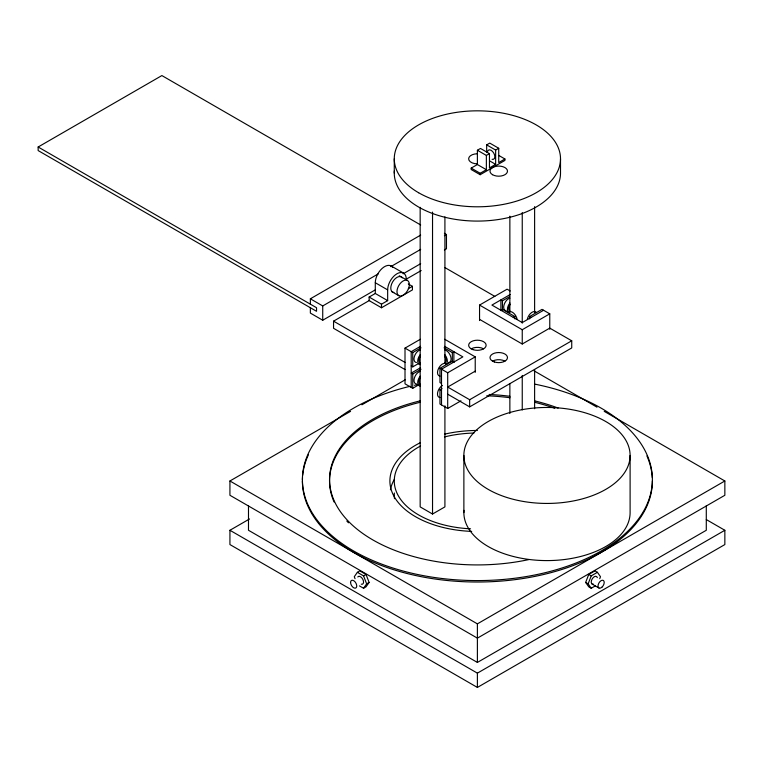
<?xml version="1.0" encoding="UTF-8"?>
<svg xmlns="http://www.w3.org/2000/svg" width="763" height="763" viewBox="0 0 763 763"><rect width="100%" height="100%" fill="white"/><g stroke="black" fill="none" stroke-linecap="round" stroke-linejoin="round"><path stroke-width="1.14" d="M595.35 585.879L591.22 588.254L588.75 586.823L585.65 582.427L588.75 574.453L594.93 570.886L597.41 572.307L600.5 576.714L599.728 578.707M591.22 588.254L588.13 583.857L591.22 575.884L597.41 572.307M359.43 585.879L363.56 588.254L366.03 586.823L369.13 582.427L366.03 574.453L359.85 570.886L357.37 572.307L354.28 576.714L355.053 578.707M363.56 588.254L366.65 583.857L369.13 582.427M38.15 147.001L316.54 307.727L316.54 311.294L38.15 150.569L38.15 147.001L161.88 75.566L420.68 224.98M477.39 150.244L486.365 155.423L486.365 169.71L477.39 164.531L477.39 150.244L480.48 148.451L489.455 153.63L489.455 167.917L495.645 164.35L495.645 150.063L486.67 144.884L486.67 152.028M486.67 144.884L489.76 143.101L498.735 148.28L498.735 162.567L504.925 158.99L504.925 160.421L480.175 174.708L471.2 169.529L471.2 168.098L477.39 164.531M486.365 155.423L489.455 153.63M495.645 150.063L498.735 148.28M471.2 168.098L480.175 173.277L486.365 169.71M310.36 304.151L310.36 298.8L420.68 235.099M310.36 298.8L322.73 305.944L378.41 273.793M390.78 266.649L420.68 249.387M444.4 235.7L446.46 234.508L446.46 248.795L444.4 249.987M310.36 307.727L310.36 313.088L322.73 320.231L375.31 289.864M403.15 273.793L420.68 263.674M408.31 283.95L412.43 286.325L412.43 289.902L381.5 307.756L369.13 300.612L369.13 297.045L375.291 293.488L387.661 300.632L387.661 289.883A13.162 7.601 -60 0 1 396.97 273.764A13.162 7.601 -60 0 1 406.269 279.134M405.01 369.55L333.555 328.3L333.555 321.156L369.645 300.317M405.735 279.477L421.195 270.55M369.13 297.045L381.5 304.189L387.661 300.632M408.329 288.7L412.43 286.325M418.925 384.733L412.745 388.3L405.01 383.837L405.01 348.119L420.299 339.287M479.555 320.555L479.555 305.076L507.09 289.187L510.18 290.97M420.47 346.335L411.2 351.686L411.2 387.404M510.228 294.518L491.925 305.076L522.245 322.577L543.59 310.255M405.01 348.119L412.745 352.582L420.995 347.823M500.9 310.617L500.9 299.897L502.445 300.794L509.665 296.626M500.9 310.255L502.445 309.368L514.815 316.511L514.815 318.886M411.2 365.973L412.745 366.869L418.925 363.302M420.47 367.766L411.2 373.117L412.745 374.013L420.995 369.254M604.21 411.343L724.85 480.986L724.85 495.273L477.39 638.145L229.93 495.273L229.93 480.986L350.57 411.343M361.91 404.791L405.21 379.793M444.085 347.823L452.335 352.582L453.88 351.686L453.88 362.406M513.27 317.398L514.815 316.511M441.51 383.474L439.965 382.587L439.965 368.3L452.335 361.157L453.88 362.043M529.665 318.886L529.665 316.511L542.035 309.368L549.77 313.831L549.77 329.311M439.965 368.3L447.7 372.764L475.225 356.865L475.225 372.344M479.555 305.076L522.245 329.721L549.77 313.831M460.947 400.833L447.7 408.482L439.965 404.018L439.965 389.731L442.025 388.539M475.225 371.152L447.7 387.051L469.655 399.726L571.735 340.794L571.735 347.938L469.655 406.87L447.7 394.194M479.555 319.363L522.245 344.008L549.77 328.119L571.735 340.794M706.29 519.565L724.85 530.275L724.85 544.563L477.39 687.434L229.93 544.563L229.93 530.275L249.52 518.974M420.165 207.317L420.165 506.88L432.535 514.024L444.915 506.88L444.915 405.84M357.37 572.307L363.56 575.884L366.03 574.453M229.93 480.986L477.39 623.857L724.85 480.986M248.49 505.774L248.49 530.275L477.39 662.437L706.29 530.275L706.29 505.774M229.93 530.275L477.39 673.147L724.85 530.275M498.945 155.538L504.925 158.99M489.665 160.898L495.645 164.35M444.4 233.316L446.46 234.508M444.819 267.527L494.834 296.397M529.665 316.511L531.21 317.398M391.171 265.972L403.551 273.116M399.278 275.739L407.528 280.507A8.746 5.055 -60 0 1 404.752 294.06A8.746 5.055 -60 0 1 397.18 289.682A8.746 5.055 -60 0 1 407.528 280.507M534.1 370.856L597 407.175M391.562 291.495L398.782 295.663M392.649 267.336A13.162 7.601 -60 0 0 382.187 268.376A13.162 7.601 -60 0 0 375.291 282.739L387.661 289.883M444.734 339.268L475.225 356.865M444.6 346.335L462.855 356.865L441.51 369.187L441.51 404.905M333.555 321.156L405.01 362.406M439.965 389.731L441.51 390.618M588.75 574.453L591.22 575.884M592.126 584.077L598.936 587.996M585.65 582.427L588.13 583.857M363.56 575.884L366.65 583.857M630.104 455.454A83.119 47.983 0 0 1 505.43 497.009A83.119 47.983 0 0 1 505.43 413.889A83.119 47.983 0 0 1 630.104 455.454L630.104 512.602A83.119 47.983 0 0 1 545.02 560.576A83.119 47.983 0 0 1 463.961 510.333M560.509 158.818L560.509 173.096A83.119 47.983 0 0 1 475.425 221.07A83.119 47.983 0 0 1 394.366 170.836M534.615 206.639L534.615 312.439M534.615 369.502L534.615 408.73M522.245 212.6L522.245 323.15M522.245 329.721L522.245 344.008M522.245 375.463L522.245 409.931M509.865 216.158L509.865 312.439M509.865 383.77L509.865 413.489M502.445 300.794L502.445 310.322M480.175 173.277L480.175 174.708M477.39 623.857L477.39 662.437M477.39 673.147L477.39 687.434M469.655 399.726L469.655 406.87M463.875 455.454L463.875 512.602M452.335 352.582L452.335 362.11M447.7 372.764L447.7 408.482M444.915 216.826L444.915 363.045M432.535 212.085L432.535 514.024M412.745 352.582L412.745 366.869M412.745 374.013L412.745 388.3M394.271 158.818L394.271 173.096M381.5 304.189L381.5 307.756M375.291 282.739L375.291 293.488M322.73 305.944L322.73 320.231M652.375 480.986A174.985 101.021 0 0 1 477.39 582.016A174.985 101.021 0 0 1 302.406 480.986M302.425 479.851A174.985 101.021 0 0 1 302.51 477.562M302.692 475.273A174.985 101.021 0 0 1 308.376 454.843M646.91 455.94A174.985 101.021 0 0 1 652.27 477.562M534.472 384.066A174.985 101.021 0 0 1 620.51 537.686A174.985 101.021 0 0 1 341.004 542.846A174.985 101.021 0 0 1 409.855 386.364M414.471 385.296A174.985 101.021 0 0 1 419.135 384.294M528.711 559.613A147.85 85.361 0 0 1 339.859 510.886A147.85 85.361 0 0 1 420.232 400.842M489.073 394.471A147.85 85.361 0 0 1 509.999 396.302M534.548 400.842A147.85 85.361 0 0 1 558.106 408.043M348.491 522.798A147.85 85.361 0 0 1 346.812 521.024M334.099 502.006A147.85 85.361 0 0 1 420.232 402.263M486.727 395.797A147.85 85.361 0 0 1 509.999 397.733M534.548 402.263A147.85 85.361 0 0 1 554.73 408.243M487.567 151.436A5.246 3.033 60 0 1 493.775 153.105A5.246 3.033 60 0 1 492.116 159.314M477.39 163.864A8.746 5.055 0 0 1 468.644 158.818A8.746 5.055 0 0 1 477.39 153.764M394.481 498.687A83.119 47.983 0 0 1 394.366 493.003M470.542 528.816A83.119 47.983 0 0 1 398.906 496.78A83.119 47.983 0 0 1 420.556 445.974M444.467 436.932A83.119 47.983 0 0 1 473.976 433.041M390.418 489.779A87.487 50.511 0 0 1 394.395 479.298M471.696 531.391A87.487 50.511 0 0 1 394.385 496.961A87.487 50.511 0 0 1 420.451 442.635M444.467 434.185A87.487 50.511 0 0 1 477.39 430.475M393.87 292.487A8.746 5.055 -60 0 1 392.592 281.986A8.746 5.055 -60 0 1 402.32 277.846M508.063 312.601A7.001 4.044 60 0 1 512.994 312.649A7.001 4.044 60 0 1 517.123 319.22M506.155 310.741A7.001 4.044 -60 0 1 504.057 304.819A7.001 4.044 -60 0 1 509.913 298.104M508.845 312.572A7.001 4.044 -60 0 1 509.865 302.987M510.161 311.237A5.246 3.033 -60 0 1 510.161 304.303M527.357 319.22A7.001 4.044 -60 0 1 531.496 312.649A7.001 4.044 -60 0 1 536.427 312.601M439.965 376.102A7.001 4.044 -60 0 1 438.935 367.709A7.001 4.044 -60 0 1 446.727 364.399M416.455 362.53A7.001 4.044 -60 0 1 414.357 356.607A7.001 4.044 -60 0 1 420.213 349.893M420.165 364.676A7.001 4.044 -60 0 1 420.165 354.776M420.461 363.026A5.246 3.033 -60 0 1 420.461 356.092M444.867 349.893A7.001 4.044 60 0 1 450.723 356.607A7.001 4.044 60 0 1 448.625 362.53M444.915 354.776A7.001 4.044 60 0 1 445.935 364.361M444.619 356.092A5.246 3.033 60 0 1 444.619 363.026M439.965 397.533A7.001 4.044 -60 0 1 437.657 392.44A7.001 4.044 -60 0 1 442.435 385.439M416.455 383.961A7.001 4.044 -60 0 1 414.357 378.038A7.001 4.044 -60 0 1 420.213 371.323M420.165 386.107A7.001 4.044 -60 0 1 420.165 376.207M420.461 384.457A5.246 3.033 -60 0 1 420.461 377.523M471.2 348.834A8.746 5.055 0 0 1 483.58 348.834M492.545 361.157A8.746 5.055 0 0 1 504.925 361.157M357.79 576.952A4.378 2.527 60 0 1 362.921 579.527A4.378 2.527 60 0 1 361.271 584.2M593.519 584.2A4.378 2.527 -60 0 1 592.126 579.022A4.378 2.527 -60 0 1 597.305 577.639M418.62 192.743A83.119 47.983 0 0 0 557.677 171.236A83.119 47.983 0 0 0 455.883 112.466A83.119 47.983 0 0 0 418.62 192.743M492.545 174.708A8.746 5.055 0 0 0 507.185 172.448A8.746 5.055 0 0 0 496.465 166.258A8.746 5.055 0 0 0 492.545 174.708M473.012 349.635A8.746 5.055 0 0 0 486.136 345.257A8.746 5.055 0 0 0 473.012 340.889A8.746 5.055 0 0 0 473.012 349.635M494.357 361.958A8.746 5.055 0 0 0 507.481 357.58A8.746 5.055 0 0 0 494.357 353.212A8.746 5.055 0 0 0 494.357 361.958M350.57 582.427A4.378 2.527 60 0 0 355.205 588.197A4.378 2.527 60 0 0 355.205 582.016A4.378 2.527 60 0 0 350.57 582.427M601.921 587.205A4.378 2.527 -60 0 0 603.304 580.424A4.378 2.527 -60 0 0 598.135 585.011A4.378 2.527 -60 0 0 601.921 587.205"/></g></svg>
